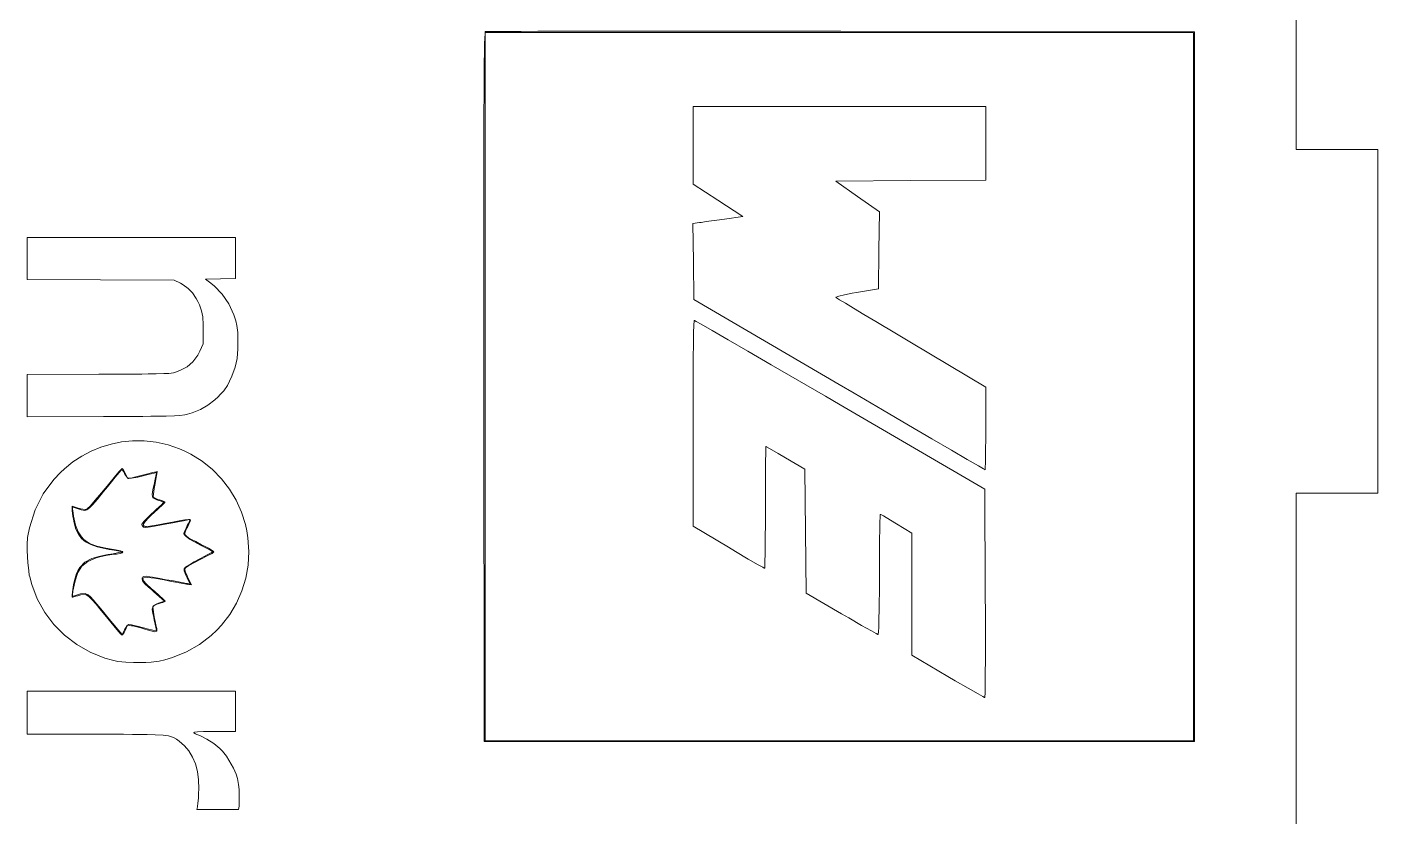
# Model space of a CAD drawing. Header units: millimetres. Extents: x 0 to 610, y 0 to 514.
# Drawn here: x 36.51 to 86.14, y 233.79 to 262.83 of the extents above; entities that cross this region are included whole.
import ezdxf

# ---------------------------------------------------------------- set-up
doc = ezdxf.new("R2010")
doc.units = ezdxf.units.MM
doc.header["$LTSCALE"] = 0.05
doc.layers.get('0').update_dxf_attribs({"plot": 0})
doc.layers.add('CUT', color=1, linetype='Continuous', lineweight=0)
doc.layers.add('ETCH', color=5, linetype='Continuous', lineweight=0)

# ---------------------------------------------------------------- blocks, each defined once
blk = doc.blocks.new('left_outer')
blk.add_lwpolyline([(-63.158, 63), (-75.789, 63), (-75.789, 60), (-88.421, 60), (-88.421, 63), (-101.053, 63), (-101.053, 60), (-113.684, 60), (-113.684, 63), (-126.316, 63), (-126.316, 60), (-138.947, 60), (-138.947, 63), (-151.579, 63), (-151.579, 60), (-164.211, 60)])
blk = doc.blocks.new('wurth')
for p, q in [((18.24, 231.95), (18.5, 461.45)), ((18.5, 461.45), (249, 461.45)), ((19, 230.95), (19, 460.95)), ((19, 460.95), (249, 460.95)), ((249, 460.95), (19, 460.95)), ((19, 460.95), (19, 230.95)), ((249, 461.45), (479.5, 461.45)), ((249, 460.95), (479, 460.95)), ((479, 460.95), (249, 460.95)), ((479, 460.95), (479, 230.95)), ((479, 230.95), (479, 460.95)), ((479.5, 461.45), (479.5, 230.95)), ((90.99, 325.95), (67, 325.95)), ((67, 325.95), (67, 230.95)), ((114.98, 325.95), (90.99, 325.95)), ((115.24, 277.34), (114.98, 325.95)), ((249.27, 325.95), (220.54, 277.7)), ((276.13, 325.95), (249.27, 325.95)), ((315.7, 325.45), (260.87, 231.45)), ((281.53, 325.95), (276.13, 325.95)), ((291.13, 325.89), (281.53, 325.95)), ((298.4, 325.8), (291.13, 325.89)), ((301.79, 325.71), (298.4, 325.8)), ((302.86, 325.64), (301.79, 325.71)), ((302.36, 324.46), (302.93, 325.46)), ((303, 325.6), (302.86, 325.64)), ((302.93, 325.46), (303, 325.6)), ((383.35, 325.71), (315.7, 325.45)), ((396.94, 325.75), (383.35, 325.71)), ((415.53, 325.76), (396.94, 325.75)), ((426.32, 325.74), (415.53, 325.76)), ((435.5, 325.69), (426.32, 325.74)), ((442.8, 325.62), (435.5, 325.69)), ((447.95, 325.54), (442.8, 325.62)), ((450.65, 325.43), (447.95, 325.54)), ((450.38, 324.14), (450.93, 325.19)), ((451, 325.37), (450.65, 325.43)), ((450.93, 325.19), (451, 325.37)), ((296.3, 314), (300.5, 321.24)), ((300.5, 321.24), (302.36, 324.46)), ((444.92, 314.53), (448.64, 321.03)), ((448.64, 321.03), (450.38, 324.14)), ((290.33, 303.76), (296.3, 314)), ((440.01, 306.08), (444.92, 314.53)), ((282.82, 290.89), (290.33, 303.76)), ((423.5, 277.96), (437.25, 301.37)), ((437.25, 301.37), (440.01, 306.08)), ((274, 275.8), (282.82, 290.89)), ((115.5, 228.72), (115.24, 277.34)), ((220.54, 277.7), (214.75, 267.99)), ((264.09, 258.86), (274, 275.8)), ((338.09, 268.1), (344.18, 277.95)), ((344.18, 277.95), (383.84, 277.95)), ((383.84, 277.95), (423.5, 277.96)), ((214.75, 267.99), (206.78, 254.66)), ((333.04, 259.65), (335.73, 264.22)), ((335.73, 264.22), (338.09, 268.1)), ((135.5, 256.94), (125.5, 242.83)), ((160.46, 256.69), (135.5, 256.94)), ((185.42, 256.45), (160.46, 256.69)), ((187.88, 242.17), (185.42, 256.45)), ((206.78, 254.66), (202.12, 246.88)), ((253.33, 240.47), (264.09, 258.86)), ((332, 257.6), (332.12, 257.93)), ((332.2, 257.53), (332, 257.6)), ((332.12, 257.93), (333.04, 259.65)), ((333.76, 257.41), (332.2, 257.53)), ((336.73, 257.29), (333.76, 257.41)), ((340.93, 257.19), (336.73, 257.29)), ((349.23, 257.06), (340.93, 257.19)), ((363.17, 256.97), (349.23, 257.06)), ((371, 256.95), (363.17, 256.97)), ((378.83, 256.94), (371, 256.95)), ((392.77, 256.82), (378.83, 256.94)), ((401.07, 256.66), (392.77, 256.82)), ((405.27, 256.53), (401.07, 256.66)), ((408.24, 256.39), (405.27, 256.53)), ((407.7, 251.77), (409.39, 254.88)), ((409.8, 256.23), (408.24, 256.39)), ((409.39, 254.88), (409.93, 255.95)), ((410, 256.15), (409.8, 256.23)), ((409.93, 255.95), (410, 256.15)), ((202.12, 246.88), (198.12, 240.22)), ((404.06, 245.35), (407.7, 251.77)), ((125.5, 242.83), (115.5, 228.72)), ((188.39, 239.32), (187.88, 242.17)), ((189.38, 234.33), (188.39, 239.32)), ((198.12, 240.22), (194.9, 234.89)), ((247.69, 230.85), (253.33, 240.47)), ((396.57, 232.4), (399.27, 237.03)), ((399.27, 237.03), (404.06, 245.35)), ((18.22, 208.57), (18.24, 231.95)), ((19, 0.95), (19, 230.95)), ((19, 230.95), (19, 0.95)), ((67, 230.95), (67, 135.95)), ((190.24, 230.68), (189.38, 234.33)), ((190.87, 228.81), (190.24, 230.68)), ((191.07, 228.67), (190.87, 228.81)), ((191.3, 229), (191.07, 228.67)), ((192.59, 231.08), (191.3, 229)), ((192.38, 136.45), (247.69, 230.85)), ((194.9, 234.89), (192.59, 231.08)), ((260.87, 231.45), (255.28, 221.87)), ((383.14, 209.45), (396.57, 232.4)), ((479, 230.95), (479, 0.95)), ((479, 0.95), (479, 230.95)), ((479.5, 230.95), (479.5, 0.45)), ((255.28, 221.87), (244.61, 203.55)), ((18.19, 163.85), (18.22, 208.57)), ((244.61, 203.55), (234.78, 186.65)), ((295.31, 196.1), (302.61, 208.45)), ((302.61, 208.45), (342.88, 208.95)), ((342.88, 208.95), (383.14, 209.45)), ((292.47, 191.27), (295.31, 196.1)), ((234.78, 186.65), (226.04, 171.58)), ((288.15, 183.68), (289.25, 185.69)), ((289.25, 185.69), (292.47, 191.27)), ((288, 183.35), (288.15, 183.68)), ((288.2, 183.31), (288, 183.35)), ((289.78, 183.23), (288.2, 183.31)), ((292.79, 183.16), (289.78, 183.23)), ((297.05, 183.1), (292.79, 183.16)), ((305.45, 183.02), (297.05, 183.1)), ((319.57, 182.96), (305.45, 183.02)), ((327.5, 182.95), (319.57, 182.96)), ((335.43, 182.94), (327.5, 182.95)), ((349.55, 182.86), (335.43, 182.94)), ((357.95, 182.76), (349.55, 182.86)), ((362.21, 182.68), (357.95, 182.76)), ((360.98, 171.83), (364.66, 178.19)), ((365.22, 182.58), (362.21, 182.68)), ((364.66, 178.19), (366.38, 181.23)), ((366.8, 182.48), (365.22, 182.58)), ((366.38, 181.23), (366.93, 182.25)), ((367, 182.42), (366.8, 182.48)), ((366.93, 182.25), (367, 182.42)), ((128, 152.08), (138.49, 168.21)), ((138.49, 168.21), (140.18, 156.33)), ((226.04, 171.58), (218.59, 158.71)), ((356.11, 163.55), (360.98, 171.83)), ((18.18, 132.56), (18.19, 163.85)), ((218.59, 158.71), (212.67, 148.45)), ((339.75, 135.95), (353.38, 158.92)), ((353.38, 158.92), (356.11, 163.55)), ((117.5, 135.96), (128, 152.08)), ((140.18, 156.33), (140.88, 151.38)), ((140.88, 151.38), (141.85, 144.6)), ((141.85, 144.6), (142.33, 141.29)), ((142.33, 141.29), (142.49, 140.19)), ((208.5, 141.17), (206.65, 137.91)), ((212.67, 148.45), (208.5, 141.17)), ((18.18, 113), (18.18, 132.56)), ((67, 135.95), (92.25, 135.96)), ((92.25, 135.96), (117.5, 135.96)), ((142.49, 140.19), (143.13, 135.92)), ((143.13, 135.92), (167.76, 136.19)), ((167.76, 136.19), (192.38, 136.45)), ((206.09, 136.86), (206.02, 136.7)), ((206.02, 136.7), (206.36, 136.63)), ((206.65, 137.91), (206.09, 136.86)), ((206.36, 136.63), (209.03, 136.48)), ((209.03, 136.48), (214.11, 136.35)), ((214.11, 136.35), (221.33, 136.23)), ((221.33, 136.23), (230.4, 136.13)), ((230.4, 136.13), (241.07, 136.04)), ((241.07, 136.04), (259.44, 135.97)), ((259.44, 135.97), (272.88, 135.95)), ((272.88, 135.95), (339.75, 135.95)), ((18.19, 94.62), (18.18, 113)), ((18.2, 77.52), (18.19, 94.62)), ((18.21, 61.85), (18.2, 77.52)), ((18.23, 47.7), (18.21, 61.85)), ((18.25, 35.2), (18.23, 47.7)), ((18.28, 24.46), (18.25, 35.2)), ((18.32, 15.62), (18.28, 24.46)), ((18.35, 8.77), (18.32, 15.62)), ((18.39, 4.05), (18.35, 8.77)), ((18.44, 1.57), (18.39, 4.05)), ((18.46, 1.2), (18.44, 1.57)), ((18.64, 1.11), (18.46, 1.2)), ((19.87, 0.94), (18.64, 1.11)), ((249, 0.95), (19, 0.95)), ((19, 0.95), (249, 0.95)), ((22.38, 0.79), (19.87, 0.94)), ((26.31, 0.66), (22.38, 0.79)), ((31.79, 0.54), (26.31, 0.66)), ((38.95, 0.44), (31.79, 0.54)), ((47.93, 0.35), (38.95, 0.44)), ((58.86, 0.28), (47.93, 0.35)), ((71.87, 0.22), (58.86, 0.28)), ((87.09, 0.18), (71.87, 0.22)), ((104.67, 0.15), (87.09, 0.18)), ((124.72, 0.14), (104.67, 0.15)), ((147.39, 0.13), (124.72, 0.14)), ((172.8, 0.14), (147.39, 0.13)), ((201.09, 0.16), (172.8, 0.14)), ((232.4, 0.18), (201.09, 0.16)), ((249.22, 0.2), (232.4, 0.18)), ((479, 0.95), (249, 0.95)), ((249, 0.95), (479, 0.95)), ((479.5, 0.45), (249.22, 0.2))]:
    blk.add_line(p, q)
blk = doc.blocks.new('nordspace')
for p, q in [((325.428018, 298.360879), (338.679477, 302.527003)), ((338.679477, 302.527003), (345.508418, 304.001547)), ((345.508418, 304.001547), (352.841901, 305.128023)), ((352.841901, 305.128023), (367.429966, 306.065496)), ((367.429966, 306.065496), (381.802028, 305.28257)), ((381.802028, 305.28257), (395.825122, 302.819532)), ((395.825122, 302.819532), (409.366284, 298.716669)), ((33, 181), (33, 292)), ((33, 292), (54.975229, 292)), ((54.975229, 292), (76.950457, 292)), ((76.950457, 292), (77.225229, 275.885151)), ((103.639036, 284.690954), (115.466498, 290.004755)), ((115.466498, 290.004755), (122, 292.076714)), ((122, 292.076714), (126.924459, 293.295527)), ((126.924459, 293.295527), (134.373802, 294.22751)), ((134.373802, 294.22751), (141.132612, 294.42796)), ((141.132612, 294.42796), (145.5, 294.447339)), ((145.5, 294.447339), (151.632632, 294.353613)), ((151.632632, 294.353613), (162.108232, 293.489514)), ((162.108232, 293.489514), (171.360824, 291.469232)), ((171.360824, 291.469232), (180.786261, 287.987988)), ((180.786261, 287.987988), (186, 285.60426)), ((300.985433, 285.498242), (312.821943, 292.652458)), ((312.821943, 292.652458), (325.428018, 298.360879)), ((409.366284, 298.716669), (422.29255, 293.014268)), ((422.29255, 293.014268), (434.470956, 285.752616)), ((516, 181), (516, 292)), ((516, 292), (537.5, 292)), ((537.5, 292), (559, 292)), ((559, 292), (559, 270.059017)), ((585.199485, 282.143561), (598.031845, 289.800743)), ((598.031845, 289.800743), (604.5, 292.521491)), ((604.5, 292.521491), (608.947633, 293.936935)), ((608.947633, 293.936935), (615.389121, 295.192268)), ((615.389121, 295.192268), (620.604777, 295.632369)), ((620.604777, 295.632369), (623.76534, 295.780124)), ((623.76534, 295.780124), (628.414421, 295.898105)), ((628.414421, 295.898105), (634.639802, 295.853103)), ((634.639802, 295.853103), (637.585418, 295.685507)), ((637.585418, 295.685507), (638.51534, 295.5631)), ((638.51534, 295.5631), (642, 294.909374)), ((642, 294.909374), (642, 272.83811)), ((77.225229, 275.885151), (77.5, 259.770301)), ((84.545278, 269.115631), (93.369772, 277.753455)), ((93.369772, 277.753455), (103.639036, 284.690954)), ((186, 285.60426), (190.541095, 283.244028)), ((190.541095, 283.244028), (196.31826, 279.262095)), ((196.31826, 279.262095), (200.35567, 275.673262)), ((200.35567, 275.673262), (202.655323, 273.434057)), ((202.655323, 273.434057), (206.006043, 269.902183)), ((280.117846, 267.238429), (290.042673, 276.994732)), ((290.042673, 276.994732), (300.985433, 285.498242)), ((434.470956, 285.752616), (445.768538, 276.972)), ((445.768538, 276.972), (451.045469, 272.02467)), ((571.862364, 268.623582), (577.197201, 275.14364)), ((577.197201, 275.14364), (579.880824, 277.831012)), ((579.880824, 277.831012), (585.199485, 282.143561)), ((77.5, 259.770301), (80.639374, 264.135151)), ((80.639374, 264.135151), (84.545278, 269.115631)), ((206.006043, 269.902183), (211.715292, 262.554971)), ((211.715292, 262.554971), (216.247497, 254.572887)), ((271.335136, 256.325837), (280.117846, 267.238429)), ((362.119425, 259.469064), (360.160327, 255.728238)), ((360.939195, 255.474031), (363.363519, 260.149803)), ((364.011748, 262.974703), (362.119425, 259.469064)), ((363.363519, 260.149803), (366.204619, 265.544167)), ((366.398153, 267.030424), (364.011748, 262.974703)), ((366.204619, 265.544167), (367.256862, 267.471847)), ((367.420982, 268.489209), (366.398153, 267.030424)), ((367.256862, 267.471847), (367.450318, 267.783652)), ((367.693379, 268.731126), (367.420982, 268.489209)), ((367.450318, 267.783652), (367.655691, 267.589618)), ((367.655691, 267.589618), (368.796083, 265.775547)), ((368.154141, 268.587495), (367.693379, 268.731126)), ((369.42916, 267.005541), (368.154141, 268.587495)), ((368.796083, 265.775547), (370.715331, 262.401224)), ((370.086377, 265.762062), (369.42916, 267.005541)), ((370.615123, 264.657445), (370.086377, 265.762062)), ((372.159926, 261.583333), (370.615123, 264.657445)), ((370.715331, 262.401224), (373.180631, 257.875954)), ((375.298071, 255.552958), (372.159926, 261.583333)), ((451.045469, 272.02467), (456.731928, 266.00529)), ((456.731928, 266.00529), (466.490809, 253.423496)), ((559, 270.059017), (559.018423, 265.583037)), ((559.018423, 265.583037), (559.155377, 257.630188)), ((563.333871, 254.061222), (567.04968, 261.304775)), ((567.04968, 261.304775), (571.862364, 268.623582)), ((642, 272.83811), (642, 250.766846)), ((92.208305, 246.116692), (87.316511, 241.473729)), ((98.061598, 250.065684), (92.208305, 246.116692)), ((101.348957, 251.780084), (98.061598, 250.065684)), ((104.953796, 253.442382), (101.348957, 251.780084)), ((111.167818, 255.736196), (104.953796, 253.442382)), ((117.569315, 256.940698), (111.167818, 255.736196)), ((125.976309, 257.397964), (117.569315, 256.940698)), ((131.5, 257.453283), (125.976309, 257.397964)), ((146.5, 257.5), (131.5, 257.453283)), ((154.267658, 253.790905), (146.5, 257.5)), ((158.48162, 251.582902), (154.267658, 253.790905)), ((165.435903, 246.591719), (158.48162, 251.582902)), ((170.766804, 240.439552), (165.435903, 246.591719)), ((216.247497, 254.572887), (219.777711, 245.647627)), ((219.777711, 245.647627), (221.221777, 240.734961)), ((263.818725, 244.353455), (271.335136, 256.325837)), ((354.504039, 245.079312), (352.710653, 241.917483)), ((356.935205, 249.601756), (354.504039, 245.079312)), ((354.508725, 243.728383), (358.502347, 250.82533)), ((360.160327, 255.728238), (356.935205, 249.601756)), ((358.502347, 250.82533), (360.939195, 255.474031)), ((373.180631, 257.875954), (374.5453, 255.309621)), ((374.5453, 255.309621), (376.003547, 252.555932)), ((379.902152, 246.943642), (375.298071, 255.552958)), ((376.003547, 252.555932), (378.519698, 247.877734)), ((378.519698, 247.877734), (381.43599, 242.720677)), ((382.743015, 241.793679), (379.902152, 246.943642)), ((403.030078, 245.04029), (396.040003, 241.520145)), ((402.38971, 240.770145), (403.030078, 245.04029)), ((466.490809, 253.423496), (474.278048, 239.802091)), ((559.155377, 257.630188), (559.402619, 251.577144)), ((559.402619, 251.577144), (559.732326, 248.105092)), ((559.732326, 248.105092), (559.919409, 247.549808)), ((559.919409, 247.549808), (560.373301, 247.625802)), ((560.373301, 247.625802), (561.51751, 249.325997)), ((561.51751, 249.325997), (562.066897, 250.740791)), ((562.066897, 250.740791), (563.333871, 254.061222)), ((586.258936, 246.139538), (579.772028, 242.292449)), ((593.554576, 249.127133), (586.258936, 246.139538)), ((601.627109, 251.242194), (593.554576, 249.127133)), ((610.444695, 252.471684), (601.627109, 251.242194)), ((619.975495, 252.802563), (610.444695, 252.471684)), ((624.998401, 252.62695), (619.975495, 252.802563)), ((629.681248, 252.325638), (624.998401, 252.62695)), ((635.743989, 251.818915), (629.681248, 252.325638)), ((638.462834, 251.504734), (635.743989, 251.818915)), ((639.25, 251.370197), (638.462834, 251.504734)), ((642, 250.766846), (639.25, 251.370197)), ((81.780574, 233.207088), (78.5, 226.544538)), ((83.385733, 236.136338), (81.780574, 233.207088)), ((87.316511, 241.473729), (83.385733, 236.136338)), ((174.884089, 232.653507), (170.766804, 240.439552)), ((176.615678, 228), (174.884089, 232.653507)), ((221.221777, 240.734961), (221.932502, 237.840814)), ((221.932502, 237.840814), (222.690664, 232.469512)), ((222.690664, 232.469512), (223.031666, 226.754502)), ((253.898512, 220.119446), (258.009801, 232.165804)), ((258.009801, 232.165804), (260.57419, 238)), ((260.57419, 238), (263.818725, 244.353455)), ((333.560022, 243.824146), (333.235494, 241.770696)), ((333.235494, 241.770696), (333.686198, 237.892901)), ((333.269217, 242.7788), (333.693159, 243.181414)), ((333.350988, 242.305355), (333.269217, 242.7788)), ((333.61942, 241.209388), (333.350988, 242.305355)), ((334.055599, 244), (333.560022, 243.824146)), ((334.61234, 236.404284), (333.61942, 241.209388)), ((333.686198, 237.892901), (334.369951, 233.790375)), ((333.693159, 243.181414), (335.14471, 242.792949)), ((334.973085, 243.763281), (334.055599, 244)), ((334.369951, 233.790375), (335.393161, 228.222524)), ((335.785819, 230.35995), (334.61234, 236.404284)), ((338.488793, 242.164844), (334.973085, 243.763281)), ((335.14471, 242.792949), (337.917024, 241.534948)), ((336.786485, 225.094925), (335.785819, 230.35995)), ((337.917024, 241.534948), (339.890079, 240.555355)), ((340.653995, 241), (338.488793, 242.164844)), ((339.890079, 240.555355), (342.747655, 239.174877)), ((342.905452, 239.835156), (340.653995, 241)), ((342.747655, 239.174877), (347.294712, 237.28054)), ((347.003596, 238.236719), (342.905452, 239.835156)), ((348.345526, 238), (347.003596, 238.236719)), ((347.294712, 237.28054), (348.424145, 237)), ((349.201557, 238.051458), (348.345526, 238)), ((348.424145, 237), (349.301203, 237.243107)), ((350.874781, 239.193396), (349.201557, 238.051458)), ((349.301203, 237.243107), (351.512208, 239.305089)), ((352.710653, 241.917483), (350.874781, 239.193396)), ((351.512208, 239.305089), (354.508725, 243.728383)), ((381.43599, 242.720677), (384.123073, 238.721471)), ((383.948066, 239.725752), (382.743015, 241.793679)), ((384.264468, 239.25), (383.948066, 239.725752)), ((384.123073, 238.721471), (385.996203, 237.178197)), ((384.91769, 238.616846), (384.264468, 239.25)), ((386.720404, 238.096857), (384.91769, 238.616846)), ((385.996203, 237.178197), (386.818094, 237.043926)), ((389.458798, 238.624778), (386.720404, 238.096857)), ((386.818094, 237.043926), (388.011493, 237.323018)), ((388.011493, 237.323018), (392.556311, 239.115817)), ((393.461655, 240.263994), (389.458798, 238.624778)), ((392.556311, 239.115817), (395.347957, 240.40871)), ((396.040003, 241.520145), (393.461655, 240.263994)), ((395.347957, 240.40871), (402.195913, 243.729567)), ((400.750003, 236.562685), (399.443813, 229.487573)), ((400.032881, 227.982547), (401.537255, 235.906197)), ((401.351879, 239.713552), (400.750003, 236.562685)), ((401.534212, 240.614784), (401.351879, 239.713552)), ((402.195913, 243.729567), (401.534212, 240.614784)), ((401.537255, 235.906197), (402.202117, 239.616934)), ((402.202117, 239.616934), (402.38971, 240.770145)), ((474.278048, 239.802091), (480.310132, 224.762397)), ((569.351768, 232.071939), (567.30191, 229)), ((574.125693, 237.598903), (569.351768, 232.071939)), ((579.772028, 242.292449), (574.125693, 237.598903)), ((78.5, 226.544538), (78.2153, 148.272269)), ((177.185823, 225.925478), (176.615678, 228)), ((177.811505, 221.04093), (177.185823, 225.925478)), ((178.10452, 215.503843), (177.811505, 221.04093)), ((223.031666, 226.754502), (223.273792, 218.174241)), ((223.273792, 218.174241), (223.407348, 209.261663)), ((251.150186, 207.597883), (253.898512, 220.119446)), ((314.618473, 216.416289), (313.298471, 213.322022)), ((315.05146, 216.786038), (314.618473, 216.416289)), ((315.417819, 216.493862), (315.05146, 216.786038)), ((317.261336, 214.655451), (315.417819, 216.493862)), ((335.393161, 228.222524), (336.783968, 220.973809)), ((336.783968, 220.973809), (337.626014, 216.651772)), ((337.970641, 218.795899), (336.786485, 225.094925)), ((337.626014, 216.651772), (338.95607, 209.512398)), ((339.345839, 211.423767), (337.970641, 218.795899)), ((397.407835, 218.205859), (395.864393, 209.720459)), ((395.954511, 205.539355), (397.658423, 215.784659)), ((398.451611, 224), (397.407835, 218.205859)), ((397.658423, 215.784659), (398.860777, 222.025384)), ((399.443813, 229.487573), (398.451611, 224)), ((398.860777, 222.025384), (400.032881, 227.982547)), ((410.198182, 204.772766), (420.417521, 216.339674)), ((419.874643, 216.692292), (418.186215, 215.005963)), ((420.211456, 216.930819), (419.874643, 216.692292)), ((420.57464, 216.634813), (420.211456, 216.930819)), ((420.417521, 216.339674), (422.458761, 209.919837)), ((421.540768, 214.491518), (420.57464, 216.634813)), ((480.310132, 224.762397), (482.735643, 216.592355)), ((482.735643, 216.592355), (484.185993, 210.637651)), ((563.769338, 220.491773), (562.987183, 214.83124)), ((565.581979, 225.961991), (563.769338, 220.491773)), ((567.30191, 229), (565.581979, 225.961991)), ((178.321385, 207.263076), (178.10452, 215.503843)), ((178.445989, 198.854922), (178.321385, 207.263076)), ((223.407348, 209.261663), (223.480074, 201.907617)), ((223.480074, 201.907617), (223.543835, 193.278966)), ((249.772394, 194.635616), (251.150186, 207.597883)), ((282.281886, 208.555779), (282.281418, 208.390246)), ((282.281418, 208.390246), (282.493621, 207.286132)), ((282.58463, 208.536859), (282.281886, 208.555779)), ((282.493621, 207.286132), (283.277248, 203.963462)), ((284.577879, 208.217811), (282.58463, 208.536859)), ((283.277248, 203.963462), (285.001615, 197.167581)), ((283.451987, 207.783427), (283.727377, 207.788654)), ((283.468862, 207.439685), (283.451987, 207.783427)), ((283.911456, 205.21689), (283.468862, 207.439685)), ((283.727377, 207.788654), (285.446704, 207.507413)), ((285.393435, 198.926389), (283.911456, 205.21689)), ((290.243232, 207.17957), (284.577879, 208.217811)), ((285.446704, 207.507413), (290.270095, 206.494745)), ((295.186292, 206.22579), (290.243232, 207.17957)), ((290.270095, 206.494745), (294.455424, 205.533427)), ((294.455424, 205.533427), (297.270301, 204.872665)), ((300.230174, 205.304783), (295.186292, 206.22579)), ((297.270301, 204.872665), (301.908484, 203.847808)), ((306.359334, 204.417306), (300.230174, 205.304783)), ((301.908484, 203.847808), (306.766823, 203.143688)), ((308.809027, 204.246629), (306.359334, 204.417306)), ((306.766823, 203.143688), (310.390557, 204.016318)), ((309.368442, 204.311143), (308.809027, 204.246629)), ((310.084164, 205.014834), (309.368442, 204.311143)), ((311.792145, 208.567347), (310.084164, 205.014834)), ((310.390557, 204.016318), (312.238691, 207.317071)), ((312.574037, 210.978616), (311.792145, 208.567347)), ((312.238691, 207.317071), (313.003557, 210)), ((313.298471, 213.322022), (312.574037, 210.978616)), ((313.003557, 210), (313.50649, 211.808433)), ((313.50649, 211.808433), (314.397545, 214.619123)), ((314.397545, 214.619123), (314.675918, 215.275194)), ((314.675918, 215.275194), (315.227432, 215.159942)), ((315.227432, 215.159942), (317.962861, 212.762285)), ((322.116895, 209.487805), (317.261336, 214.655451)), ((317.962861, 212.762285), (319.809861, 210.775194)), ((319.809861, 210.775194), (323.211772, 206.973712)), ((326.213342, 205), (322.116895, 209.487805)), ((323.211772, 206.973712), (329.472503, 200.250827)), ((328.156921, 202.868841), (326.213342, 205)), ((331.534618, 199.296515), (328.156921, 202.868841)), ((338.95607, 209.512398), (340.380476, 200.690689)), ((340.107439, 207.323065), (339.345839, 211.423767)), ((340.730662, 203.886153), (340.107439, 207.323065)), ((341.517782, 198.878315), (340.730662, 203.886153)), ((394.7154, 203.5), (394.244033, 200.82956)), ((395.02903, 205.181689), (394.7154, 203.5)), ((395.864393, 209.720459), (395.02903, 205.181689)), ((395.194423, 198.364609), (395.954511, 205.539355)), ((406.666226, 202.031222), (401.736396, 196.689881)), ((405.216178, 199.206653), (408.352753, 202.690676)), ((410, 205.855856), (406.666226, 202.031222)), ((408.352753, 202.690676), (410.198182, 204.772766)), ((413.74481, 210.134653), (410, 205.855856)), ((418.186215, 215.005963), (413.74481, 210.134653)), ((422.024716, 212.908213), (421.540768, 214.491518)), ((422.677342, 210.619343), (422.024716, 212.908213)), ((422.458761, 209.919837), (423.335979, 207.317501)), ((423.920229, 207.172106), (422.677342, 210.619343)), ((423.335979, 207.317501), (425.293277, 204.107215)), ((425.178057, 205.068118), (423.920229, 207.172106)), ((426.568543, 204.110475), (425.178057, 205.068118)), ((425.293277, 204.107215), (428.819359, 203.234932)), ((427.35032, 204), (426.568543, 204.110475)), ((428.382619, 204.061882), (427.35032, 204)), ((431.86491, 204.538897), (428.382619, 204.061882)), ((428.819359, 203.234932), (433.430649, 203.883187)), ((437.010241, 205.446818), (431.86491, 204.538897)), ((433.430649, 203.883187), (437.806528, 204.84525)), ((443.545955, 206.737535), (437.010241, 205.446818)), ((437.806528, 204.84525), (440.458003, 205.467183)), ((440.458003, 205.467183), (444.704707, 206.426611)), ((447.25, 207.511406), (443.545955, 206.737535)), ((444.704707, 206.426611), (449.644078, 207.391277)), ((449.551881, 207.987888), (447.25, 207.511406)), ((452.305534, 207.996238), (449.551881, 207.987888)), ((449.644078, 207.391277), (451.44264, 207.617031)), ((451.23413, 204.029086), (449.772139, 197.967017)), ((450.756262, 197.85197), (451.915479, 201.810061)), ((451.795157, 207.097473), (451.23413, 204.029086)), ((451.44264, 207.617031), (451.754615, 207.578718)), ((451.754615, 207.578718), (451.795157, 207.097473)), ((451.915479, 201.810061), (452.824725, 205.731668)), ((452.824725, 205.731668), (452.305534, 207.996238)), ((484.185993, 210.637651), (485.226326, 202.14761)), ((485.226326, 202.14761), (485.403419, 196.368438)), ((562.477861, 206.435797), (562.239758, 197.764902)), ((562.987183, 214.83124), (562.477861, 206.435797)), ((178.51559, 192.012129), (178.445989, 198.854922)), ((178.577307, 184.069562), (178.51559, 192.012129)), ((223.543835, 193.278966), (223.602133, 183.251648)), ((249.599815, 188), (249.772394, 194.635616)), ((249.738525, 182.173738), (249.599815, 188)), ((285.001615, 197.167581), (287.238491, 188.708933)), ((286.768131, 193.447832), (285.393435, 198.926389)), ((288.113716, 187.857887), (286.768131, 193.447832)), ((287.238491, 188.708933), (288.459085, 184.210902)), ((289.46178, 181.054979), (288.113716, 187.857887)), ((329.472503, 200.250827), (334.5213, 195.190322)), ((335.43928, 195.595235), (331.534618, 199.296515)), ((334.5213, 195.190322), (337.772791, 192.378927)), ((338.789617, 193.563896), (335.43928, 195.595235)), ((337.772791, 192.378927), (338.541617, 192)), ((338.541617, 192), (339.782146, 192.462088)), ((340.456109, 194.586021), (338.789617, 193.563896)), ((339.782146, 192.462088), (341.060639, 193.573065)), ((340.380476, 200.690689), (340.797414, 197.048742)), ((340.806944, 196.151772), (340.456109, 194.586021)), ((340.797414, 197.048742), (340.806944, 196.151772)), ((341.060639, 193.573065), (341.407393, 194.124239)), ((341.407393, 194.124239), (341.728818, 195.83409)), ((341.728818, 195.83409), (341.517782, 198.878315)), ((394.244033, 200.82956), (393.777138, 196.848907)), ((393.777138, 196.848907), (393.969166, 194.365404)), ((393.969166, 194.365404), (394.849483, 192.999267)), ((394.849483, 192.999267), (395.556927, 192.616529)), ((395.389478, 194.367259), (395.194423, 198.364609)), ((395.848721, 193.593495), (395.389478, 194.367259)), ((395.556927, 192.616529), (396.500428, 192.373447)), ((396.607734, 193.315342), (395.848721, 193.593495)), ((396.500428, 192.373447), (398.586982, 192.932778)), ((398.594981, 193.967784), (396.607734, 193.315342)), ((398.586982, 192.932778), (401.686858, 195.506521)), ((401.736396, 196.689881), (398.594981, 193.967784)), ((401.686858, 195.506521), (405.216178, 199.206653)), ((447.355406, 188.68828), (445.772207, 182.772977)), ((447.275753, 185.318878), (448.817863, 191.228146)), ((449.772139, 197.967017), (447.355406, 188.68828)), ((448.817863, 191.228146), (450.023807, 195.412814)), ((450.023807, 195.412814), (450.756262, 197.85197)), ((485.403419, 196.368438), (485.446992, 191.404328)), ((485.455036, 188.5), (485.445993, 183.176655)), ((485.446992, 191.404328), (485.455036, 188.5)), ((562.135843, 190.62789), (562.067261, 182.265254)), ((562.239758, 197.764902), (562.135843, 190.62789)), ((33, 70), (33, 181)), ((178.63362, 174.933032), (178.577307, 184.069562)), ((178.687006, 164.50835), (178.63362, 174.933032)), ((223.602133, 183.251648), (223.658469, 171.701595)), ((250.840084, 170.704873), (249.738525, 182.173738)), ((282.037008, 173.3888), (279.398778, 171.826102)), ((280.491511, 171.327752), (282.773252, 172.882709)), ((283.963205, 174.268952), (282.037008, 173.3888)), ((282.773252, 172.882709), (284.517892, 173.79643)), ((285.929021, 175.183977), (283.963205, 174.268952)), ((284.517892, 173.79643), (286.334733, 174.787935)), ((288.834774, 176.982152), (285.929021, 175.183977)), ((286.334733, 174.787935), (289.104003, 176.868125)), ((288.459085, 184.210902), (288.982674, 182.056404)), ((289.416817, 177.643825), (288.834774, 176.982152)), ((288.982674, 182.056404), (289.492966, 178.557383)), ((289.104003, 176.868125), (289.715351, 177.700599)), ((289.492966, 178.557383), (289.416817, 177.643825)), ((289.772585, 178.327909), (289.46178, 181.054979)), ((289.715351, 177.700599), (289.772585, 178.327909)), ((445.361221, 181.057504), (445.244761, 178.472341)), ((445.244761, 178.472341), (446.327004, 176.558646)), ((445.772207, 182.772977), (445.361221, 181.057504)), ((445.771558, 176.99097), (446.409586, 181.245485)), ((451.438248, 174.48489), (445.771558, 176.99097)), ((446.327004, 176.558646), (448.917568, 174.768927)), ((446.409586, 181.245485), (446.598497, 182.302449)), ((446.598497, 182.302449), (447.275753, 185.318878)), ((448.917568, 174.768927), (450.875227, 173.749467)), ((450.875227, 173.749467), (455.912944, 171.239067)), ((453.60694, 173.424704), (451.438248, 174.48489)), ((456.280171, 171.553529), (453.60694, 173.424704)), ((485.268441, 175.113699), (484.358274, 166.576715)), ((485.445993, 183.176655), (485.268441, 175.113699)), ((516, 70), (516, 181)), ((562.026707, 172.556573), (562.006875, 161.381425)), ((562.067261, 182.265254), (562.026707, 172.556573)), ((178.739946, 152.701325), (178.687006, 164.50835)), ((223.658469, 171.701595), (223.716343, 158.504745)), ((223.716343, 158.504745), (223.746951, 151.25)), ((253.022464, 159.524905), (250.840084, 170.704873)), ((256.264022, 148.686653), (253.022464, 159.524905)), ((279.398778, 171.826102), (279.011688, 171.336029)), ((279.011688, 171.336029), (279.124145, 171.160075)), ((279.124145, 171.160075), (279.983564, 170.297937)), ((279.983564, 170.297937), (282.693929, 167.870169)), ((280.235446, 170.878036), (280.491511, 171.327752)), ((280.655972, 170.436295), (280.235446, 170.878036)), ((283.468056, 167.969252), (280.655972, 170.436295)), ((282.693929, 167.870169), (288.49865, 162.91013)), ((288.40876, 163.811113), (283.468056, 167.969252)), ((294.87878, 158.466259), (288.40876, 163.811113)), ((288.49865, 162.91013), (296.161824, 156.532444)), ((298.5, 155.506433), (294.87878, 158.466259)), ((364.923357, 159.794966), (363.871303, 153.715156)), ((365.688896, 164.234315), (364.923357, 159.794966)), ((365.162842, 157.385358), (365.607551, 160.111549)), ((365.607551, 160.111549), (366.460459, 164.89751)), ((366.741819, 169.453538), (365.688896, 164.234315)), ((366.460459, 164.89751), (367.190854, 168.437117)), ((367.260077, 171.400295), (366.741819, 169.453538)), ((367.190854, 168.437117), (367.710141, 170.301015)), ((367.433215, 171.766549), (367.260077, 171.400295)), ((367.89504, 172.031755), (367.433215, 171.766549)), ((367.710141, 170.301015), (367.862932, 170.470401)), ((367.862932, 170.470401), (368.017933, 170.086121)), ((368.747996, 171.332733), (367.89504, 172.031755)), ((368.017933, 170.086121), (368.553563, 167.854482)), ((368.553563, 167.854482), (369.748302, 161.713232)), ((369.495278, 169.029648), (368.747996, 171.332733)), ((370.123186, 165.164722), (369.495278, 169.029648)), ((369.748302, 161.713232), (370.671274, 156.428466)), ((370.388093, 162.659762), (370.123186, 165.164722)), ((371.326707, 155.693805), (370.388093, 162.659762)), ((441.463187, 159.223493), (432.391097, 151.704201)), ((438.73861, 155.96426), (446.486394, 162.374956)), ((446.367559, 163.294841), (441.463187, 159.223493)), ((448.206472, 164.824076), (446.367559, 163.294841)), ((446.486394, 162.374956), (452.451759, 167.388633)), ((455.912944, 171.239067), (448.206472, 164.824076)), ((452.451759, 167.388633), (455.320782, 169.866253)), ((455.320782, 169.866253), (456.299586, 170.764683)), ((456.474905, 170.959396), (456.280171, 171.553529)), ((456.299586, 170.764683), (456.474905, 170.959396)), ((483.131573, 161), (480.808572, 152.819861)), ((484.358274, 166.576715), (483.131573, 161)), ((562.006875, 161.381425), (562.000459, 148.619388)), ((78.2153, 148.272269), (77.9306, 70)), ((178.767022, 146.25), (178.739946, 152.701325)), ((179.082066, 70), (178.767022, 146.25)), ((223.746951, 151.25), (224.087793, 70)), ((260.543116, 138.242937), (256.264022, 148.686653)), ((296.161824, 156.532444), (300.470297, 153)), ((303.503157, 151.437101), (298.5, 155.506433)), ((300.470297, 153), (304.929401, 149.328209)), ((311.555493, 144.863782), (303.503157, 151.437101)), ((304.929401, 149.328209), (312.758534, 142.69043)), ((317.279557, 140.012064), (311.555493, 144.863782)), ((361.733161, 144.174916), (359.263938, 137.335875)), ((360.127213, 137.841974), (362.47411, 144.571913)), ((363.871303, 153.715156), (361.733161, 144.174916)), ((362.47411, 144.571913), (364.355881, 152.726157)), ((364.355881, 152.726157), (365.162842, 157.385358)), ((370.671274, 156.428466), (371.305921, 152.829144)), ((371.305921, 152.829144), (372.631556, 146.487394)), ((372.658647, 149), (371.326707, 155.693805)), ((372.631556, 146.487394), (374.89828, 138.858808)), ((374.210926, 143.462098), (372.658647, 149)), ((423.45212, 144.302637), (418.896796, 140.450205)), ((426.25, 146.620879), (423.45212, 144.302637)), ((423.525782, 143.489022), (430.254751, 149.02143)), ((432.391097, 151.704201), (426.25, 146.620879)), ((430.254751, 149.02143), (434.422436, 152.42508)), ((434.422436, 152.42508), (438.73861, 155.96426)), ((480.808572, 152.819861), (474.623562, 137.276773)), ((562.000459, 148.619388), (562, 141.605655)), ((265.838104, 128.246575), (260.543116, 138.242937)), ((312.758534, 142.69043), (318.64773, 137.429514)), ((321.007791, 136.443319), (317.279557, 140.012064)), ((318.64773, 137.429514), (322.011587, 134.06841)), ((323.072635, 133.718917), (321.007791, 136.443319)), ((322.661041, 131.881258), (321.948394, 127.234204)), ((322.011587, 134.06841), (322.563576, 133.263709)), ((322.563576, 133.263709), (322.661041, 131.881258)), ((323.806529, 131.400229), (323.072635, 133.718917)), ((323.139053, 127.723408), (323.806529, 131.400229)), ((354.189365, 130.064872), (351.792209, 127.835574)), ((353.519663, 128.041073), (357.185595, 132.382856)), ((356.120795, 132.24846), (354.189365, 130.064872)), ((359.263938, 137.335875), (356.120795, 132.24846)), ((357.185595, 132.382856), (360.127213, 137.841974)), ((377.948823, 134.691847), (374.210926, 143.462098)), ((374.89828, 138.858808), (378.824795, 131.481287)), ((382.955369, 128.468362), (377.948823, 134.691847)), ((378.824795, 131.481287), (384.322156, 126.286993)), ((413.43695, 134.951785), (411.961711, 131.712613)), ((411.961711, 131.712613), (412.550865, 126.868657)), ((413.308853, 132.471485), (415.551382, 136.179648)), ((413.576054, 127.428191), (413.308853, 132.471485)), ((415.607067, 137.421805), (413.43695, 134.951785)), ((415.551382, 136.179648), (418.71438, 139.33644)), ((418.896796, 140.450205), (415.607067, 137.421805)), ((418.71438, 139.33644), (423.525782, 143.489022)), ((474.623562, 137.276773), (466.515987, 122.952016)), ((562, 141.605655), (562, 70)), ((272.127346, 118.750389), (265.838104, 128.246575)), ((279.389199, 109.807197), (272.127346, 118.750389)), ((321.221723, 124.513709), (319.233512, 118)), ((319.233512, 118), (322.366756, 118.034888)), ((320, 118.40632), (320.157812, 118.973954)), ((320.295898, 118.338482), (320, 118.40632)), ((320.157812, 118.973954), (321.223437, 122.220742)), ((322.293945, 118.466547), (320.295898, 118.338482)), ((321.948394, 127.234204), (321.221723, 124.513709)), ((321.223437, 122.220742), (322, 124.5)), ((322, 124.5), (323.139053, 127.723408)), ((323.75, 118.646678), (322.293945, 118.466547)), ((322.366756, 118.034888), (324.184123, 118.155599)), ((329.729171, 119.559448), (323.75, 118.646678)), ((324.184123, 118.155599), (329.910351, 118.897815)), ((339.276381, 121.620621), (329.729171, 119.559448)), ((329.910351, 118.897815), (333.113929, 119.427903)), ((333.113929, 119.427903), (336.880053, 120.184882)), ((336.880053, 120.184882), (343.496486, 122.095571)), ((346.338732, 124.269799), (339.276381, 121.620621)), ((343.496486, 122.095571), (348.999825, 124.663139)), ((351.792209, 127.835574), (346.338732, 124.269799)), ((348.999825, 124.663139), (353.519663, 128.041073)), ((389.739593, 124.158882), (382.955369, 128.468362)), ((384.322156, 126.286993), (387.84313, 124.164295)), ((387.84313, 124.164295), (390.891612, 122.751649)), ((393.957407, 122.524155), (389.739593, 124.158882)), ((390.891612, 122.751649), (398.333051, 120.394353)), ((399.994215, 120.831103), (393.957407, 122.524155)), ((398.333051, 120.394353), (402.453192, 119.536124)), ((409.668308, 118.859922), (399.994215, 120.831103)), ((402.453192, 119.536124), (405.342358, 119.052402)), ((405.342358, 119.052402), (410.273859, 118.344729)), ((413.991532, 118.406036), (409.668308, 118.859922)), ((410.273859, 118.344729), (413.83702, 118.006148)), ((412.550865, 126.868657), (413.612469, 123.623941)), ((414.5, 124), (413.576054, 127.428191)), ((413.612469, 123.623941), (414.20996, 121.760371)), ((413.83702, 118.006148), (415.744758, 118.06394)), ((414.862469, 118.560928), (413.991532, 118.406036)), ((414.20996, 121.760371), (414.875975, 119.062734)), ((415.074141, 121.844727), (414.5, 124)), ((414.875975, 119.062734), (414.862469, 118.560928)), ((415.867036, 118.781055), (415.074141, 121.844727)), ((415.744758, 118.06394), (415.988131, 118.25)), ((415.988131, 118.25), (415.867036, 118.781055)), ((466.515987, 122.952016), (456.641182, 110.000086)), ((283.378092, 105.559479), (279.389199, 109.807197)), ((290.684428, 98.662553), (283.378092, 105.559479)), ((456.641182, 110.000086), (445.154481, 98.575478)), ((306.18872, 87.168683), (290.684428, 98.662553)), ((323.217473, 78.572018), (306.18872, 87.168683)), ((432.211219, 88.832687), (417.966733, 80.926209)), ((445.154481, 98.575478), (432.211219, 88.832687)), ((342.173445, 72.669233), (323.217473, 78.572018)), ((352.5, 70.664505), (342.173445, 72.669233)), ((392.654398, 72.474468), (387.981282, 71.78815)), ((394.5, 72.847536), (392.654398, 72.474468)), ((402.576355, 75.010539), (394.5, 72.847536)), ((417.966733, 80.926209), (402.576355, 75.010539)), ((55.4653, 70), (33, 70)), ((77.9306, 70), (55.4653, 70)), ((201.584929, 70), (179.082066, 70)), ((224.087793, 70), (201.584929, 70)), ((354.100142, 70.470536), (352.5, 70.664505)), ((358.380522, 70.249594), (354.100142, 70.470536)), ((366.728077, 70.295478), (358.380522, 70.249594)), ((379.290083, 70.948413), (366.728077, 70.295478)), ((387.981282, 71.78815), (379.290083, 70.948413)), ((539, 70), (516, 70)), ((562, 70), (539, 70))]:
    blk.add_line(p, q)

msp = doc.modelspace()

# ---------------------------------------------------------------- block references
at = {"layer": 'CUT', "rotation": 270}
msp.add_blockref('left_outer', (23.139, 106.747), dxfattribs=at)
at = {"layer": 'ETCH', "rotation": 270}
for name, p, xscale, yscale, zscale in [('wurth', (53.285, 263.701), 0.05658379080968799, 0.05658379080968799, 0.05658379080968799), ('nordspace', (34.097, 256.236), 0.03452349441136247, 0.03452349441136247, 0.03452349441136247)]:
    msp.add_blockref(name, p, dxfattribs=dict(at, xscale=xscale, yscale=yscale, zscale=zscale))

doc.saveas('drawing.dxf')
